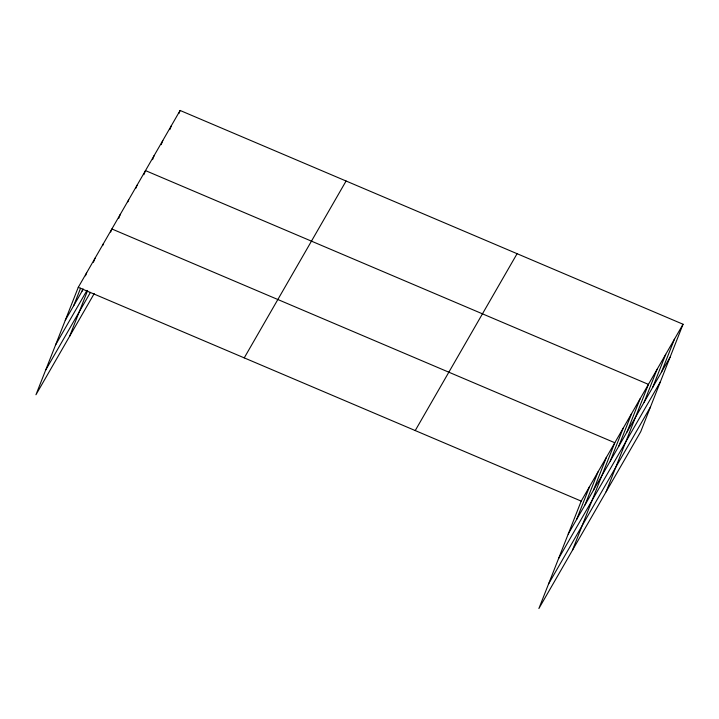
<?xml version="1.0" encoding="UTF-8"?>
<svg xmlns="http://www.w3.org/2000/svg" width="719" height="719" viewBox="0 0 719 719"><rect width="100%" height="100%" fill="white"/><g stroke="black" fill="none" stroke-linecap="round" stroke-linejoin="round"><path stroke-width="1.08" d="M683.05 324.242L581.195 501.107L538.882 608.535L640.737 431.67L683.05 324.242L180.118 110.465L78.263 287.33L35.95 394.758L94.207 293.595M73.689 305.692L80.582 288.184M85.453 275.826L86.666 272.744M82.092 291.105L82.901 289.047M93.452 262.264L95.07 258.148M102.664 245.619L103.473 243.552M69.563 336.393L87.619 290.548M110.663 232.057L111.876 228.966L614.808 442.742L572.495 550.17M118.662 218.495L120.28 214.37M127.874 201.841L128.683 199.783M135.873 188.279L137.086 185.187M143.872 174.717L145.49 170.601L648.421 384.377L606.099 491.805M152.527 159.681L154.145 155.565M161.182 144.645L162.809 140.529M169.837 129.618L171.464 125.492M178.905 113.548L180.118 110.465M576.62 519.478L589.598 486.52M585.023 504.882L598.001 471.925M593.427 490.295L606.405 457.338M610.233 461.104L623.211 428.156M618.628 446.517L631.615 413.56M627.031 431.921L640.018 398.964M644.098 402.298L657.076 369.341M652.753 387.262L665.731 354.305M661.408 372.235L674.395 339.278M65.285 320.288L83.215 289.155M55.606 344.859L86.972 290.386M45.63 370.186L90.45 292.363M244.235 357.882L346.091 181.008M415.231 430.564L517.087 253.69M568.217 534.064L670.072 357.199M558.537 558.645L660.384 381.771M548.561 583.963L650.416 407.089M78.263 287.33L581.195 501.107"/></g></svg>
